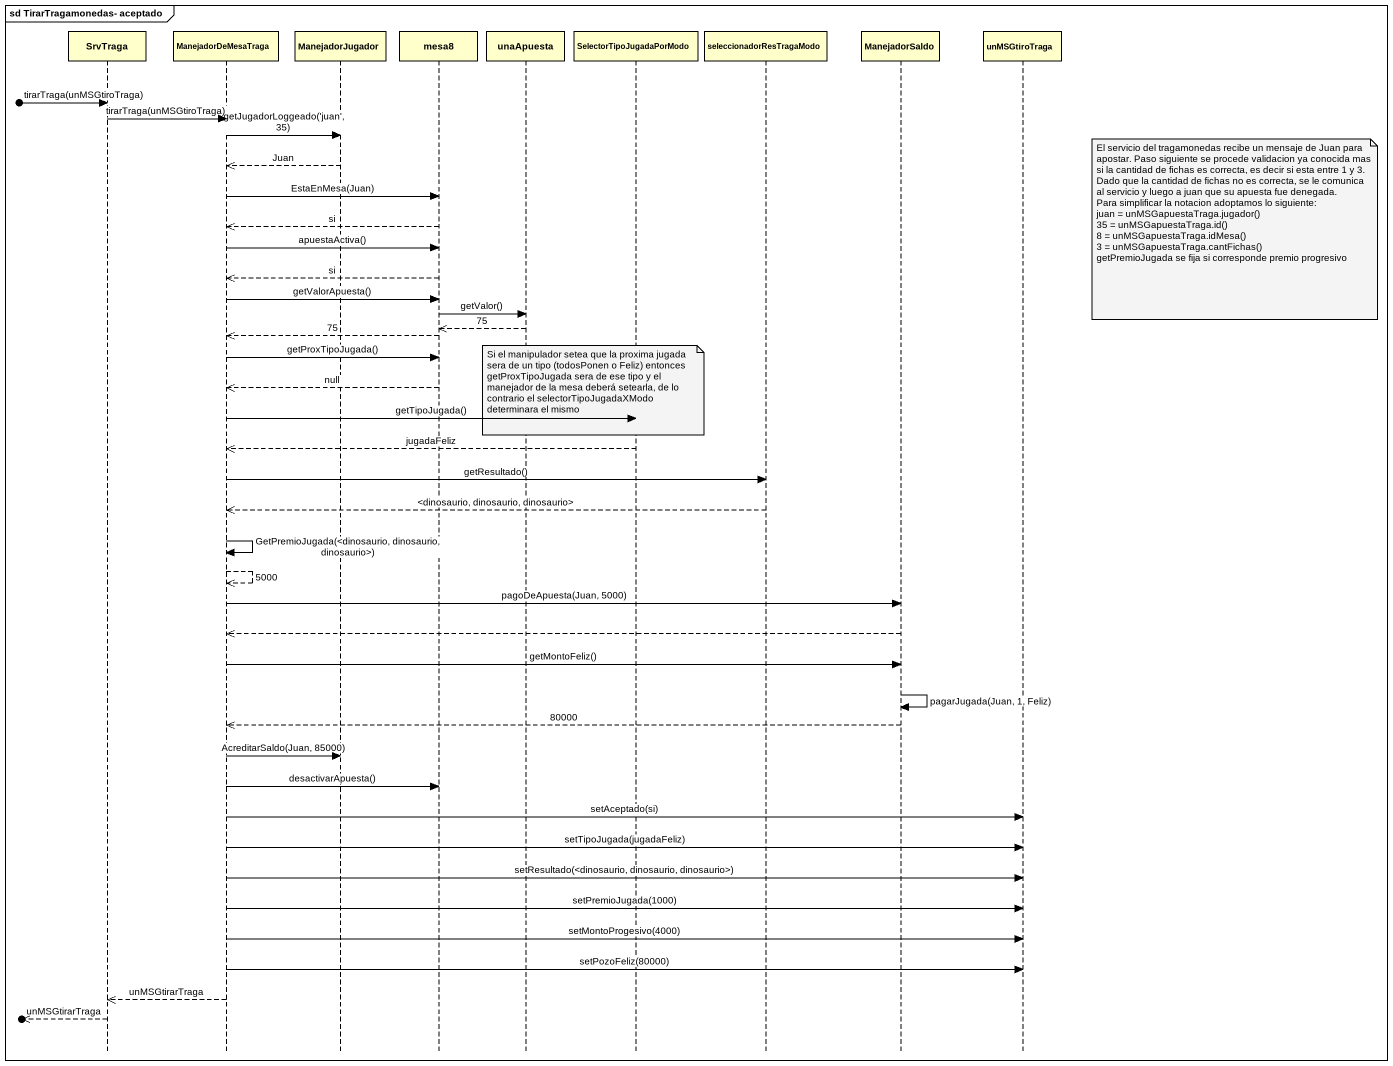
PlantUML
@startuml
mainframe sd TirarTragamonedas- aceptado
hide footbox
participant SrvTraga
participant ManejadorDeMesaTraga
participant ManejadorJugador
participant mesa8
participant unaApuesta
participant SelectorTipoJugadaPorModo
participant seleccionadorResTragaModo
participant ManejadorSaldo
participant unMSGtiroTraga

[o-> SrvTraga : tirarTraga(unMSGtiroTraga)
SrvTraga -> ManejadorDeMesaTraga : tirarTraga(unMSGtiroTraga)
ManejadorDeMesaTraga -> ManejadorJugador : getJugadorLoggeado('juan', 35)
ManejadorJugador -->> ManejadorDeMesaTraga : Juan
ManejadorDeMesaTraga -> mesa8 : EstaEnMesa(Juan)
mesa8 -->> ManejadorDeMesaTraga : si
note right of unMSGtiroTraga
  El servicio del tragamonedas recibe un mensaje de Juan para apostar. Paso siguiente se procede validacion ya conocida mas si la cantidad de fichas es correcta, es decir si esta entre 1 y 3. Dado que la cantidad de fichas no es correcta, se le comunica al servicio y luego a juan que su apuesta fue denegada.
  Para simplificar la notacion adoptamos lo siguiente:
  juan = unMSGapuestaTraga.jugador()
  35 = unMSGapuestaTraga.id()
  8 = unMSGapuestaTraga.idMesa()
  3 = unMSGapuestaTraga.cantFichas()
  getPremioJugada se fija si corresponde premio progresivo
end note
ManejadorDeMesaTraga -> mesa8 : apuestaActiva()
mesa8 -->> ManejadorDeMesaTraga : si
ManejadorDeMesaTraga -> mesa8 : getValorApuesta()
mesa8 -> unaApuesta : getValor()
unaApuesta -->> mesa8 : 75
mesa8 -->> ManejadorDeMesaTraga : 75
ManejadorDeMesaTraga -> mesa8 : getProxTipoJugada()
mesa8 -->> ManejadorDeMesaTraga : null
note over SelectorTipoJugadaPorModo
  Si el manipulador setea que la proxima jugada sera de un tipo (todosPonen o Feliz) entonces
  getProxTipoJugada sera de ese tipo y el manejador de la mesa deberá setearla, de lo contrario el selectorTipoJugadaXModo determinara el mismo
end note
ManejadorDeMesaTraga -> SelectorTipoJugadaPorModo : getTipoJugada()
SelectorTipoJugadaPorModo -->> ManejadorDeMesaTraga : jugadaFeliz
ManejadorDeMesaTraga -> seleccionadorResTragaModo : getResultado()
seleccionadorResTragaModo -->> ManejadorDeMesaTraga : <dinosaurio, dinosaurio, dinosaurio>
ManejadorDeMesaTraga -> ManejadorDeMesaTraga : GetPremioJugada(<dinosaurio, dinosaurio, dinosaurio>)
ManejadorDeMesaTraga -->> ManejadorDeMesaTraga : 5000
ManejadorDeMesaTraga -> ManejadorSaldo : pagoDeApuesta(Juan, 5000)
ManejadorSaldo -->> ManejadorDeMesaTraga
ManejadorDeMesaTraga -> ManejadorSaldo : getMontoFeliz()
ManejadorSaldo -> ManejadorSaldo : pagarJugada(Juan, 1, Feliz)
ManejadorSaldo -->> ManejadorDeMesaTraga : 80000
ManejadorDeMesaTraga -> ManejadorJugador : AcreditarSaldo(Juan, 85000)
ManejadorDeMesaTraga -> mesa8 : desactivarApuesta()
ManejadorDeMesaTraga -> unMSGtiroTraga : setAceptado(si)
ManejadorDeMesaTraga -> unMSGtiroTraga : setTipoJugada(jugadaFeliz)
ManejadorDeMesaTraga -> unMSGtiroTraga : setResultado(<dinosaurio, dinosaurio, dinosaurio>)
ManejadorDeMesaTraga -> unMSGtiroTraga : setPremioJugada(1000)
ManejadorDeMesaTraga -> unMSGtiroTraga : setMontoProgesivo(4000)
ManejadorDeMesaTraga -> unMSGtiroTraga : setPozoFeliz(80000)
ManejadorDeMesaTraga -->> SrvTraga : unMSGtirarTraga
[o<<-- SrvTraga : unMSGtirarTraga
@enduml
